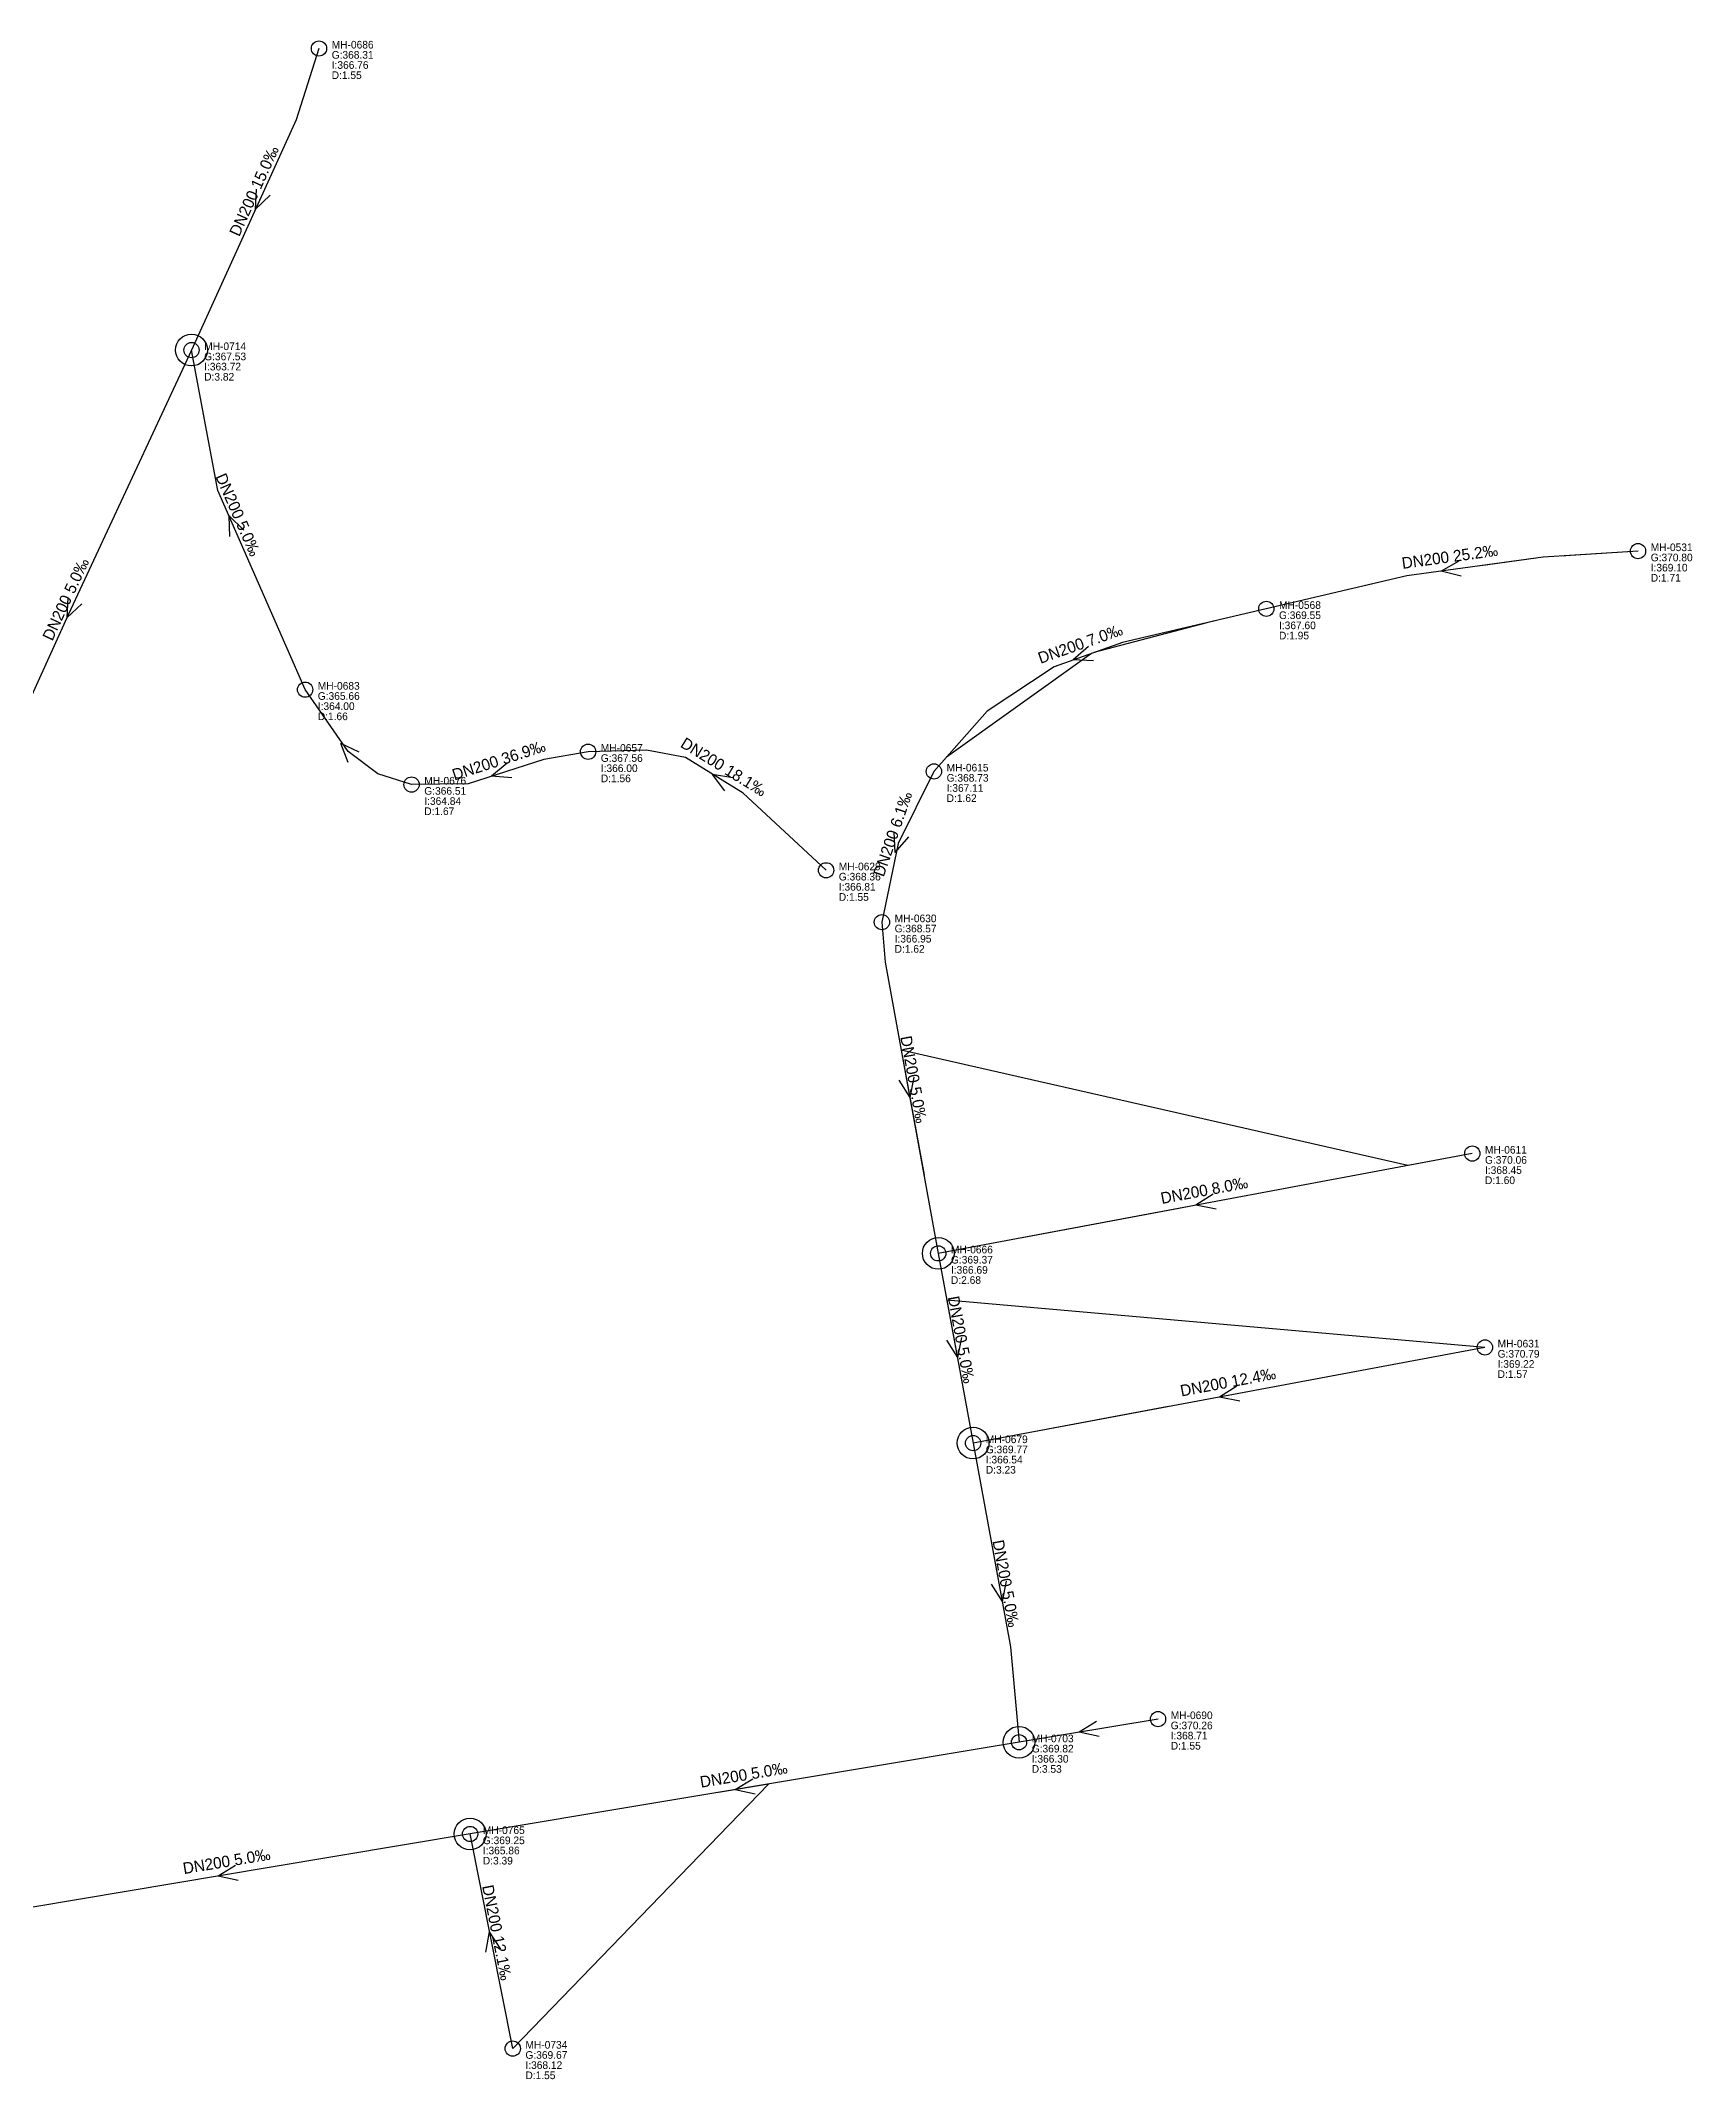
# Model space of a CAD drawing. Header units: metres. Extents: x 449913 to 451990, y 2566939 to 2570822.
# Drawn here: x 451607.4 to 451867.5, y 2568825 to 2569146 of the extents above; entities that cross this region are included whole.
import ezdxf
from ezdxf.enums import TextEntityAlignment as Align

# ---------------------------------------------------------------- set-up
doc = ezdxf.new("R2010")
doc.units = ezdxf.units.M
for name, color, linetype in [('SEW-DROP', 6, 'Continuous'), ('SEW-LABEL', 2, 'Continuous'), ('SEW-MH', 7, 'Continuous'), ('SEW-MH-LABEL', 8, 'Continuous'), ('SEW-PIPE-DN200', 3, 'Continuous'), ('SEW-RIDER', 8, 'Continuous')]:
    doc.layers.add(name, color=color, linetype=linetype)

msp = doc.modelspace()

# ---------------------------------------------------------------- linework, layer by layer
at = {"layer": 'SEW-DROP'}
for centre in [(451631.18, 2569097.26), (451748.78, 2568955.05), (451754.27, 2568925.18), (451761.5, 2568878.08), (451675.06, 2568863.64)]:
    msp.add_circle(centre, 2.5, dxfattribs=at)
at = {"layer": 'SEW-LABEL'}
for p, q in [((451641.38, 2569122.62), (451641.23, 2569119.39)), ((451643.57, 2569121.63), (451641.23, 2569119.39)), ((451637.2, 2569067.93), (451637.09, 2569071.16)), ((451639.4, 2569068.89), (451637.09, 2569071.16)), ((451830.78, 2569064.04), (451827.98, 2569062.44)), ((451831.11, 2569061.66), (451827.98, 2569062.44)), ((451611.73, 2569058.33), (451611.57, 2569055.1)), ((451613.91, 2569057.32), (451611.57, 2569055.1)), ((451772.45, 2569050.6), (451770.02, 2569048.47)), ((451773.25, 2569048.34), (451770.02, 2569048.47)), ((451655.85, 2569032.31), (451654.68, 2569035.32)), ((451657.61, 2569033.95), (451654.68, 2569035.32)), ((451680.89, 2569032.22), (451678.41, 2569030.16)), ((451681.63, 2569029.94), (451678.41, 2569030.16)), ((451715.18, 2569027.86), (451713.25, 2569030.45)), ((451716.44, 2569029.9), (451713.25, 2569030.45)), ((451741.81, 2569021.4), (451741.96, 2569018.18)), ((451744.08, 2569020.62), (451741.96, 2569018.18)), ((451742.59, 2568982.34), (451744.31, 2568979.6)), ((451744.95, 2568982.77), (451744.31, 2568979.6)), ((451792.09, 2568964.36), (451789.36, 2568962.63)), ((451792.53, 2568962), (451789.36, 2568962.63)), ((451750.07, 2568941.37), (451751.8, 2568938.64)), ((451752.44, 2568941.81), (451751.8, 2568938.64)), ((451795.82, 2568934.16), (451793.09, 2568932.43)), ((451796.26, 2568931.8), (451793.09, 2568932.43)), ((451757.12, 2568902.98), (451758.84, 2568900.25)), ((451759.48, 2568903.42), (451758.84, 2568900.25)), ((451773.72, 2568881.34), (451770.96, 2568879.66)), ((451774.12, 2568878.97), (451770.96, 2568879.66)), ((451719.56, 2568872.29), (451716.8, 2568870.61)), ((451719.96, 2568869.92), (451716.8, 2568870.61)), ((451638.13, 2568858.69), (451635.37, 2568857.01)), ((451638.52, 2568856.32), (451635.37, 2568857.01)), ((451677.53, 2568845.04), (451678.12, 2568848.22)), ((451679.88, 2568845.51), (451678.12, 2568848.22))]:
    msp.add_line(p, q, dxfattribs=at)
at = {"layer": 'SEW-MH'}
for centre in [(451651.26, 2569144.74), (451631.18, 2569097.26), (451858.98, 2569065.61), (451800.44, 2569056.52), (451649.07, 2569043.8), (451693.64, 2569034.03), (451748.1, 2569030.92), (451665.84, 2569028.86), (451731.12, 2569015.36), (451739.91, 2569007.19), (451832.88, 2568970.76), (451748.78, 2568955.05), (451834.87, 2568940.24), (451754.27, 2568925.18), (451783.39, 2568881.73), (451761.5, 2568878.08), (451675.06, 2568863.64), (451681.77, 2568829.85)]:
    msp.add_circle(centre, 1.2, dxfattribs=at)
at = {"layer": 'SEW-PIPE-DN200'}
for points in [[(451651.26, 2569144.74), (451647.65, 2569133.51), (451631.18, 2569097.26)], [(451631.18, 2569097.26), (451611.83, 2569055.69), (451594.3, 2569017.12), (451593.84, 2569015.4)], [(451649.07, 2569043.8), (451649.07, 2569043.8), (451635.34, 2569075.16), (451631.18, 2569097.26)], [(451858.98, 2569065.61), (451844.05, 2569064.66), (451822.57, 2569061.7), (451800.44, 2569056.52)], [(451800.44, 2569056.52), (451777.8, 2569051.22), (451767.02, 2569047.41), (451756.48, 2569040.41), (451748.1, 2569030.92), (451748.1, 2569030.92)], [(451665.84, 2569028.86), (451660.54, 2569030.54), (451655.83, 2569034.04), (451649.07, 2569043.8)], [(451693.64, 2569034.03), (451686.65, 2569032.82), (451674.75, 2569028.98), (451665.84, 2569028.86)], [(451731.12, 2569015.36), (451718.07, 2569027.49), (451708.95, 2569033.1), (451702.82, 2569034.28), (451693.64, 2569034.03), (451693.64, 2569034.03)], [(451748.1, 2569030.92), (451742.45, 2569019.59), (451739.91, 2569007.19)], [(451739.91, 2569007.19), (451740.43, 2569000.9), (451748.78, 2568955.05)], [(451832.88, 2568970.76), (451748.78, 2568955.05)], [(451748.78, 2568955.05), (451754.27, 2568925.18)], [(451834.87, 2568940.24), (451754.27, 2568925.18)], [(451754.27, 2568925.18), (451760.16, 2568893.08), (451761.5, 2568878.08)], [(451783.39, 2568881.73), (451761.5, 2568878.08)], [(451761.5, 2568878.08), (451675.06, 2568863.64)], [(451675.06, 2568863.64), (451643.39, 2568858.35), (451598.63, 2568850.88)], [(451681.77, 2568829.85), (451675.06, 2568863.64)]]:
    msp.add_lwpolyline(points, dxfattribs=at)
at = {"layer": 'SEW-RIDER'}
for points in [[(451842.95, 2569064.51), (451842.95, 2569064.51), (451834.17, 2569063.3)], [(451858.98, 2569065.61), (451848.37, 2569064.94), (451846.85, 2569064.84)], [(451858.98, 2569065.61), (451858.98, 2569065.61), (451858.98, 2569065.61)], [(451822.57, 2569061.7), (451815.44, 2569060.03)], [(451794.1, 2569055.03), (451791.1, 2569054.33), (451773.29, 2569049.63)], [(451772.89, 2569049.48), (451750.08, 2569033.16)], [(451731.12, 2569015.36), (451718.07, 2569027.49)], [(451822.73, 2568968.86), (451742.95, 2568987.03), (451746.54, 2568967.36)], [(451832.88, 2568970.76), (451832.88, 2568970.76), (451822.78, 2568968.87)], [(451832.88, 2568970.76), (451832.88, 2568970.76), (451832.88, 2568970.76)], [(451788.55, 2568962.47), (451786.69, 2568962.13), (451762.01, 2568957.52)], [(451834.87, 2568940.24), (451750.13, 2568947.7), (451753.75, 2568927.98)], [(451785.03, 2568930.93), (451762.42, 2568926.7)], [(451681.77, 2568829.85), (451722.06, 2568871.49), (451714.17, 2568870.17)]]:
    msp.add_lwpolyline(points, dxfattribs=at)

# ---------------------------------------------------------------- texts
at = {"layer": 'SEW-LABEL'}
for s, rotation, p in [('DN200 15.0‰', 65.5733, (451641.85, 2569121.96)), ('DN200 5.0‰', 293.6343, (451637.7, 2569070.98)), ('DN200 5.0‰', 65.1883, (451612.19, 2569057.67)), ('DN200 25.2‰', 7.8535, (451829.46, 2569063.85)), ('DN200 7.0‰', 19.4484, (451771.44, 2569050.17)), ('DN200 36.9‰', 17.8674, (451679.84, 2569031.82)), ('DN200 18.1‰', 328.434, (451714.53, 2569030.87)), ('DN200 6.1‰', 70.9647, (451742.45, 2569020.79)), ('DN200 5.0‰', -79.6683, (451744.04, 2568982.28)), ('DN200 8.0‰', 10.5807, (451790.83, 2568964.1)), ('DN200 5.0‰', -79.598, (451751.53, 2568941.31)), ('DN200 12.4‰', 10.5806, (451794.57, 2568933.91)), ('DN200 5.0‰', -79.5984, (451758.57, 2568902.92)), ('DN200 5.0‰', 9.4823, (451718.28, 2568872.06)), ('DN200 5.0‰', 9.4822, (451636.85, 2568858.46)), ('DN200 12.1‰', 281.2246, (451678.42, 2568847.95))]:
    msp.add_text(s, height=1.8, rotation=rotation, dxfattribs=at).set_placement(p, align=Align.CENTER)
at = {"layer": 'SEW-MH-LABEL'}
for s, p in [('G:368.31', (451653.26, 2569143.14)), ('MH-0686', (451653.26, 2569144.74)), ('D:1.55', (451653.26, 2569139.94)), ('I:366.76', (451653.26, 2569141.54)), ('G:367.53', (451633.18, 2569095.66)), ('MH-0714', (451633.18, 2569097.26)), ('D:3.82', (451633.18, 2569092.46)), ('I:363.72', (451633.18, 2569094.06)), ('G:370.80', (451860.98, 2569064.01)), ('MH-0531', (451860.98, 2569065.61)), ('D:1.71', (451860.98, 2569060.81)), ('I:369.10', (451860.98, 2569062.41)), ('MH-0568', (451802.44, 2569056.52)), ('G:369.55', (451802.44, 2569054.92)), ('I:367.60', (451802.44, 2569053.32)), ('D:1.95', (451802.44, 2569051.72)), ('MH-0683', (451651.07, 2569043.8)), ('G:365.66', (451651.07, 2569042.2)), ('I:364.00', (451651.07, 2569040.6)), ('D:1.66', (451651.07, 2569039)), ('MH-0657', (451695.64, 2569034.03)), ('G:367.56', (451695.64, 2569032.43)), ('I:366.00', (451695.64, 2569030.83)), ('MH-0615', (451750.1, 2569030.92)), ('MH-0676', (451667.84, 2569028.86)), ('D:1.56', (451695.64, 2569029.23)), ('G:368.73', (451750.1, 2569029.32)), ('I:367.11', (451750.1, 2569027.72)), ('G:366.51', (451667.84, 2569027.26)), ('I:364.84', (451667.84, 2569025.66)), ('D:1.62', (451750.1, 2569026.12)), ('D:1.67', (451667.84, 2569024.06)), ('MH-0629', (451733.12, 2569015.36)), ('G:368.36', (451733.12, 2569013.76)), ('I:366.81', (451733.12, 2569012.16)), ('D:1.55', (451733.12, 2569010.56)), ('G:368.57', (451741.91, 2569005.59)), ('MH-0630', (451741.91, 2569007.19)), ('D:1.62', (451741.91, 2569002.39)), ('I:366.95', (451741.91, 2569003.99)), ('MH-0611', (451834.88, 2568970.76)), ('G:370.06', (451834.88, 2568969.16)), ('I:368.45', (451834.88, 2568967.56)), ('D:1.60', (451834.88, 2568965.96)), ('MH-0666', (451750.78, 2568955.05)), ('G:369.37', (451750.78, 2568953.45)), ('I:366.69', (451750.78, 2568951.85)), ('D:2.68', (451750.78, 2568950.25)), ('G:370.79', (451836.87, 2568938.64)), ('MH-0631', (451836.87, 2568940.24)), ('D:1.57', (451836.87, 2568935.44)), ('I:369.22', (451836.87, 2568937.04)), ('MH-0679', (451756.27, 2568925.18)), ('G:369.77', (451756.27, 2568923.58)), ('I:366.54', (451756.27, 2568921.98)), ('D:3.23', (451756.27, 2568920.38)), ('G:370.26', (451785.39, 2568880.13)), ('MH-0690', (451785.39, 2568881.73)), ('MH-0703', (451763.5, 2568878.08)), ('D:1.55', (451785.39, 2568876.93)), ('I:368.71', (451785.39, 2568878.53)), ('G:369.82', (451763.5, 2568876.48)), ('I:366.30', (451763.5, 2568874.88)), ('D:3.53', (451763.5, 2568873.28)), ('G:369.25', (451677.06, 2568862.04)), ('MH-0765', (451677.06, 2568863.64)), ('D:3.39', (451677.06, 2568858.84)), ('I:365.86', (451677.06, 2568860.44)), ('MH-0734', (451683.77, 2568829.85)), ('G:369.67', (451683.77, 2568828.25)), ('I:368.12', (451683.77, 2568826.65)), ('D:1.55', (451683.77, 2568825.05))]:
    msp.add_text(s, height=1.2, dxfattribs=at).set_placement(p)

doc.saveas('drawing.dxf')
